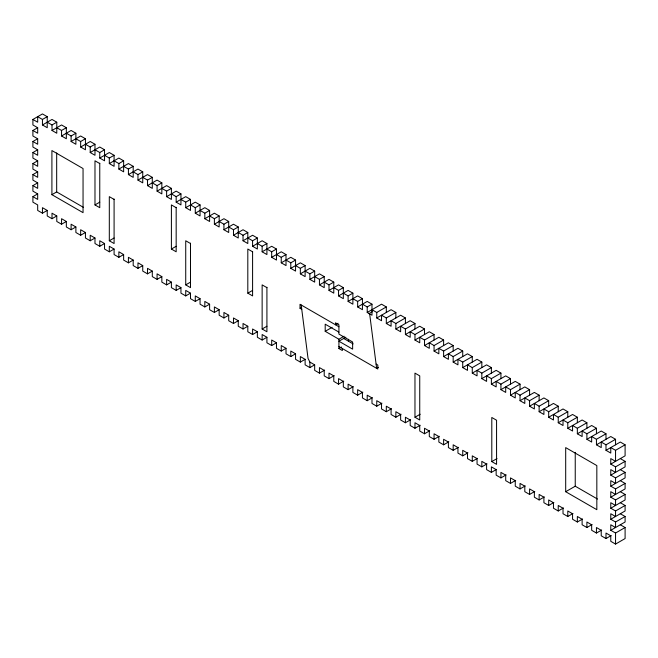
<?xml version="1.0" encoding="UTF-8"?>
<svg xmlns="http://www.w3.org/2000/svg" width="658" height="658" viewBox="0 0 658 658"><rect width="100%" height="100%" fill="white"/><g stroke="black" fill="none" stroke-linecap="round" stroke-linejoin="round"><path stroke-width="0.99" d="M342.349 348.543L342.349 350.525L338.919 348.543L338.919 339.24L344.126 336.23M338.089 323.284L335.49 324.789L335.49 322.807L338.919 324.789L338.919 334.091L352.63 342.012L352.63 349.143L338.919 341.222L345.861 337.209M348.469 341.05L348.469 339.273M42.449 213.192L42.449 207.681L47.228 210.437L42.449 213.192L37.679 210.437L37.679 204.926L32.9 202.162L32.9 196.652L37.679 199.407L37.679 193.896L32.9 191.133L32.9 185.622L37.679 188.377L37.679 182.866L32.9 180.103L32.9 174.592L37.679 177.347L37.679 171.837L32.9 169.081L32.9 163.562L37.679 166.318L37.679 160.807L32.9 158.052L32.9 152.533L37.679 155.288L37.679 149.777L32.9 147.022L32.9 141.503L37.679 144.258L37.679 138.748L32.9 135.992L32.9 130.473L37.679 133.229L37.679 127.718L32.9 124.962L32.9 119.443L42.449 113.933L47.228 116.688L47.228 127.718L42.449 124.962L42.449 119.443L47.228 116.688M32.9 130.473L37.679 127.718M42.449 124.962L52.007 119.443L56.777 122.199L56.777 133.229L52.007 130.473L52.007 124.962L56.777 122.199M32.9 141.503L37.679 138.748M52.007 130.473L61.556 124.962L66.335 127.718L66.335 138.748L61.556 135.992L61.556 130.473L66.335 127.718M32.9 152.533L37.679 149.777M61.556 135.992L71.105 130.473L75.884 133.229L75.884 144.258L71.105 141.503L71.105 135.992L75.884 133.229M32.9 163.562L37.679 160.807M71.105 141.503L80.654 135.992L85.433 138.748L85.433 149.777L80.654 147.022L80.654 141.503L85.433 138.748M32.9 174.592L37.679 171.837M80.654 147.022L90.212 141.503L94.982 144.258L94.982 155.288L90.212 152.533L90.212 147.022L94.982 144.258M32.9 185.622L37.679 182.866M90.212 152.533L99.761 147.022L104.54 149.777L104.54 160.807L99.761 158.052L99.761 152.533L104.54 149.777M32.9 196.652L37.679 193.896M99.761 158.052L109.31 152.533L114.089 155.288L114.089 166.318L109.31 163.562L109.31 158.052L114.089 155.288M51.908 194.678L83.048 212.657L83.048 168.538L51.908 150.559L51.908 194.678L56.678 191.922L83.377 207.328M109.31 163.562L118.868 158.052L123.638 160.807L123.638 171.837L118.868 169.073L118.868 163.562L123.638 160.807M118.868 169.073L128.417 163.562L133.196 166.318L133.196 177.347L128.417 174.592L128.417 169.073L133.196 166.318M52.007 218.711L56.777 215.956L52.007 213.192L52.007 218.711L47.228 215.956L47.228 210.437M128.417 174.592L137.966 169.073L142.745 171.837L142.745 182.866L137.966 180.103L137.966 174.592L142.745 171.837M61.556 224.222L66.335 221.466L61.556 218.711L61.556 224.222L56.777 221.466L56.777 215.956M99.761 163.562L94.982 160.807L94.982 204.926L99.761 202.162M137.966 180.103L147.515 174.592L152.294 177.347L152.294 188.377L147.515 185.622L147.515 180.103L152.294 177.347M71.105 229.741L75.884 226.977L71.105 224.222L71.105 229.741L66.335 226.977L66.335 221.466M147.515 185.622L157.073 180.103L161.843 182.866L161.843 193.896L157.073 191.133L157.073 185.622L161.843 182.866M80.654 235.251L85.433 232.496L80.654 229.741L80.654 235.251L75.884 232.496L75.884 226.977M157.073 191.133L166.622 185.622L171.401 188.377L171.401 199.407L166.622 196.652L166.622 191.133L171.401 188.377M90.212 240.77L94.982 238.007L90.212 235.251L90.212 240.77L85.433 238.007L85.433 232.496M166.622 196.652L176.171 191.133L180.95 193.896L180.95 204.918L176.171 202.162L176.171 196.652L180.95 193.896M99.761 246.281L104.54 243.526L99.761 240.77L99.761 246.281L94.982 243.526L94.982 238.007M114.089 199.407L109.31 196.652L109.31 240.77L114.089 238.007M176.171 202.162L185.729 196.652L190.499 199.407L190.499 210.437L185.729 207.681L185.729 202.162L190.499 199.407M109.31 251.8L114.089 249.037L109.31 246.281L109.31 251.8L104.54 249.037L104.54 243.526M185.729 207.681L195.278 202.162L200.057 204.918L200.057 215.947L195.278 213.192L195.278 207.681L200.057 204.918M118.868 257.311L123.638 254.556L118.868 251.8L118.868 257.311L114.089 254.556L114.089 249.037M195.278 213.192L204.827 207.681L209.606 210.437L209.606 221.466L204.827 218.711L204.827 213.192L209.606 210.437M128.417 262.83L133.196 260.066L128.417 257.311L128.417 262.83L123.638 260.066L123.638 254.556M204.827 218.711L214.385 213.192L219.155 215.947L219.155 226.977L214.385 224.222L214.385 218.711L219.155 215.947M137.966 268.341L142.745 265.585L137.966 262.822L137.966 268.341L133.196 265.585L133.196 260.066M176.171 207.681L171.401 204.918L171.401 249.037L176.171 246.281M214.385 224.222L223.934 218.711L228.704 221.466L228.704 232.496L223.934 229.741L223.934 224.222L228.704 221.466M147.515 273.851L152.294 271.096L147.515 268.341L147.515 273.851L142.745 271.096L142.745 265.585M223.934 229.741L233.483 224.222L238.262 226.977L238.262 238.007L233.483 235.251L233.483 229.741L238.262 226.977M233.483 235.251L243.032 229.741L247.811 232.496L247.811 243.526L243.032 240.762L243.032 235.251L247.811 232.496M157.073 279.37L161.843 276.615L157.073 273.851L157.073 279.37L152.294 276.615L152.294 271.096M166.622 284.881L171.401 282.126L166.622 279.37L166.622 284.881L161.843 282.126L161.843 276.615M243.032 240.762L252.59 235.251L257.36 238.007L257.36 249.037L252.59 246.281L252.59 240.762L257.36 238.007M176.171 290.4L180.95 287.645L176.171 284.881L176.171 290.4L171.401 287.645L171.401 282.126M190.499 243.526L185.729 240.77L185.729 284.881L190.499 282.126M252.59 246.281L262.139 240.762L266.918 243.526L266.918 254.556L262.139 251.792L262.139 246.281L266.918 243.526M185.729 295.911L190.499 293.155L185.729 290.4L185.729 295.911L180.95 293.155L180.95 287.645M262.139 251.792L271.688 246.281L276.467 249.037L276.467 260.066L271.688 257.311L271.688 251.792L276.467 249.037M195.278 301.43L200.057 298.674L195.278 295.911L195.278 301.43L190.499 298.674L190.499 293.155M271.688 257.311L281.246 251.792L286.016 254.556L286.016 265.585L281.246 262.822L281.246 257.311L286.016 254.556M204.827 306.941L209.606 304.185L204.827 301.43L204.827 306.941L200.057 304.185L200.057 298.674M281.246 262.822L290.795 257.311L295.565 260.066L295.565 271.096L290.795 268.341L290.795 262.822L295.565 260.066M214.385 312.46L219.155 309.696L214.385 306.941L214.385 312.46L209.606 309.696L209.606 304.185M252.59 251.792L247.811 249.037L247.811 293.155L252.59 290.4M290.795 268.341L300.344 262.822L305.123 265.585L305.123 276.615L300.344 273.851L300.344 268.341L305.123 265.585M223.934 317.97L228.704 315.215L223.934 312.46L223.934 317.97L219.155 315.215L219.155 309.696M300.344 273.851L309.893 268.341L314.672 271.096L314.672 282.126L309.893 279.37L309.893 273.851L314.672 271.096M233.483 323.489L238.262 320.726L233.483 317.97L233.483 323.489L228.704 320.726L228.704 315.215M309.893 279.37L319.451 273.851L324.221 276.615L324.221 287.636L319.451 284.881L319.451 279.37L324.221 276.615M243.032 329L247.811 326.245L243.032 323.489L243.032 329L238.262 326.245L238.262 320.726M319.451 284.881L329 279.37L333.779 282.126L333.779 293.155L329 290.4L329 284.881L333.779 282.126M252.59 334.519L257.36 331.755L252.59 329L252.59 334.519L247.811 331.755L247.811 326.245M266.918 287.636L262.139 284.881L262.139 329L266.918 326.245M329 290.4L338.549 284.881L343.328 287.636L343.328 298.666L338.549 295.911L338.549 290.4L343.328 287.636M338.919 326.763L300.023 304.309L300.023 308.273L301.619 307.352M262.139 340.03L266.918 337.274L262.139 334.519L262.139 340.03L257.36 337.274L257.36 331.755M338.549 295.911L348.107 290.4L352.877 293.155L352.877 304.185L348.107 301.43L348.107 295.911L352.877 293.155M271.688 345.54L276.467 342.785L271.688 340.03L271.688 345.54L266.918 342.785L266.918 337.274M348.107 301.43L357.656 295.911L362.435 298.666L362.435 309.696L357.656 306.941L357.656 301.43L362.435 298.666M281.246 351.059L286.016 348.304L281.246 345.54L281.246 351.059L276.467 348.304L276.467 342.785M357.656 306.941L367.205 301.43L371.984 304.185L371.984 315.215L367.205 312.46L367.205 306.941L371.984 304.185M338.919 332.109L325.2 324.188L325.2 331.319L332.142 327.306M290.795 356.57L295.565 353.815L290.795 351.059L290.795 356.57L286.016 353.815L286.016 348.304M367.205 312.46L381.533 304.185L386.312 306.941L386.312 312.46M372.288 311.711L369.105 313.553L369.78 314.886L376.639 368.348L378.375 367.345M371.984 309.696L376.754 312.46L386.312 306.941M300.344 362.089L305.123 359.334L300.344 356.57L300.344 362.089L295.565 359.334L295.565 353.815M376.754 312.46L376.754 317.97L391.082 309.696L395.861 312.46L395.861 317.97M376.754 317.97L381.533 320.726L381.533 315.215L386.312 317.97L395.861 312.46M338.919 348.543L341.518 347.046M305.123 359.334L305.123 364.845L309.893 367.6L314.672 364.845L309.893 362.089L308.051 358.446L301.191 304.983M386.312 317.97L386.312 323.481L400.64 315.215L405.41 317.97L405.41 323.481M386.312 323.481L391.082 326.245L391.082 320.726L395.861 323.481L405.41 317.97M314.672 364.845L314.672 370.364L319.451 373.119L324.657 370.109M395.861 323.481L395.861 329L410.189 320.726L414.968 323.481L414.968 329M395.861 329L400.64 331.755L400.64 326.245L405.41 329L414.968 323.481M319.451 373.119L319.451 367.6L324.221 370.364L324.221 375.874L329 378.63L334.206 375.628M405.41 329L405.41 334.511L419.738 326.245L424.517 329L424.517 334.511M405.41 334.511L410.189 337.274L410.189 331.755L414.968 334.511L424.517 329M329 378.63L329 373.119L333.779 375.874L333.779 381.385L338.549 384.149L343.764 381.138M414.968 334.511L414.968 340.03L429.296 331.755L434.066 334.511L434.066 340.03M414.968 340.03L419.738 342.785L419.738 337.274L424.517 340.03L434.066 334.511M338.549 384.149L338.549 378.63L343.328 381.385L343.328 386.904L348.107 389.659L353.313 386.649M424.517 340.03L424.517 345.54L438.845 337.274L443.615 340.03L443.615 345.54M424.517 345.54L429.296 348.304L429.296 342.785L434.066 345.54L443.615 340.03M348.107 389.659L348.107 384.149L352.877 386.904L352.877 392.415L357.656 395.178L362.862 392.168M434.066 345.54L434.066 351.059L448.394 342.785L453.173 345.54L453.173 351.059M434.066 351.059L438.845 353.815L438.845 348.304L443.615 351.059L453.173 345.54M357.656 395.178L357.656 389.659L362.435 392.415L362.435 397.934L367.205 400.689L372.42 397.679M443.615 351.059L443.615 356.57L457.943 348.304L462.722 351.059L462.722 356.57M443.615 356.57L448.394 359.326L448.394 353.815L453.173 356.57L462.722 351.059M367.205 400.689L367.205 395.178L371.984 397.934L371.984 403.444L376.754 406.208L381.969 403.198M453.173 356.57L453.173 362.089L467.501 353.815L472.271 356.57L472.271 362.089M453.173 362.089L457.943 364.845L457.943 359.326L462.722 362.089L472.271 356.57M376.754 406.208L376.754 400.689L381.533 403.444L381.533 408.963L386.312 411.719L391.518 408.708M462.722 362.089L462.722 367.6L477.05 359.326L481.829 362.089L481.829 367.6M462.722 367.6L467.501 370.355L467.501 364.845L472.271 367.6L481.829 362.089M386.312 411.719L386.312 406.208L391.082 408.963L391.082 414.474L395.861 417.238L401.067 414.227M472.271 367.6L472.271 373.119L486.599 364.845L491.378 367.6L491.378 373.119M472.271 373.119L477.05 375.874L477.05 370.355L481.829 373.119L491.378 367.6M395.861 417.238L395.861 411.719L400.64 414.474L400.64 419.993L405.41 422.749L410.625 419.738M414.968 417.238L419.738 419.993L419.738 375.874L414.968 373.119L414.968 417.238L420.174 414.227M481.829 373.119L481.829 378.63L496.157 370.355L500.927 373.119L500.927 378.63M481.829 378.63L486.599 381.385L486.599 375.874L491.378 378.63L500.927 373.119M405.41 422.749L405.41 417.238L410.189 419.993L410.189 425.504L414.968 428.259L420.174 425.257M491.378 378.63L491.378 384.149L505.706 375.874L510.485 378.63L510.485 384.149M491.378 384.149L496.157 386.904L496.157 381.385L500.927 384.149L510.485 378.63M414.968 428.259L414.968 422.749L419.738 425.504L419.738 431.023L424.517 433.778L429.723 430.768M500.927 384.149L500.927 389.659L515.255 381.385L520.034 384.149L520.034 389.659M500.927 389.659L505.706 392.415L505.706 386.904L510.485 389.659L520.034 384.149M424.517 433.778L424.517 428.259L429.296 431.023L429.296 436.534L434.066 439.289L439.281 436.287M510.485 389.659L510.485 395.178L524.804 386.904L529.583 389.659L529.583 395.178M510.485 395.178L515.255 397.934L515.255 392.415L520.034 395.17L529.583 389.659M434.066 439.289L434.066 433.778L438.845 436.534L438.845 442.053L443.615 444.808L448.83 441.798M520.034 395.17L520.034 400.689L534.362 392.415L539.132 395.17L539.132 400.689M520.034 400.689L524.804 403.444L524.804 397.934L529.583 400.689L539.132 395.17M443.615 444.808L443.615 439.289L448.394 442.053L448.394 447.563L453.173 450.319L458.379 447.317M529.583 400.689L529.583 406.2L543.911 397.934L548.69 400.689L548.69 406.2M529.583 406.2L534.362 408.963L534.362 403.444L539.132 406.2L548.69 400.689M453.173 450.319L453.173 444.808L457.943 447.563L457.943 453.082L462.722 455.838L467.928 452.827M539.132 406.2L539.132 411.719L553.46 403.444L558.239 406.2L558.239 411.719M539.132 411.719L543.911 414.474L543.911 408.963L548.69 411.719L558.239 406.2M462.722 455.838L462.722 450.319L467.501 453.082L467.501 458.593L472.271 461.348L477.486 458.346M548.69 411.719L548.69 417.23L563.018 408.963L567.788 411.719L567.788 417.23M548.69 417.23L553.46 419.993L553.46 414.474L558.239 417.23L567.788 411.719M472.271 461.348L472.271 455.838L477.05 458.593L477.05 464.104L481.829 466.867L487.035 463.857M558.239 417.23L558.239 422.749L572.567 414.474L577.346 417.23L577.346 422.749M491.797 461.595L496.568 464.351L496.568 420.232L491.797 417.476L491.797 461.595L497.004 458.585M558.239 422.749L563.018 425.504L563.018 419.993L567.788 422.749L577.346 417.23M481.829 466.867L481.829 461.348L486.599 464.104L486.599 469.623L491.378 472.378L496.584 469.368M567.788 422.749L567.788 428.259L582.116 419.993L586.895 422.749L586.895 428.259M567.788 428.259L572.567 431.023L572.567 425.504L577.346 428.259L586.895 422.749M491.378 472.378L491.378 466.867L496.157 469.623L496.157 475.134L500.927 477.897L506.142 474.887M577.346 428.259L577.346 433.778L591.665 425.504L596.444 428.259L596.444 433.778M577.346 433.778L582.116 436.534L582.116 431.023L586.895 433.778L596.444 428.259M500.927 477.897L500.927 472.378L505.706 475.134L505.706 480.653L510.485 483.408L515.691 480.398M586.895 433.778L586.895 439.289L601.223 431.023L605.993 433.778L605.993 439.289M586.895 439.289L591.665 442.044L591.665 436.534L596.444 439.289L605.993 433.778M510.485 483.408L510.485 477.897L515.255 480.653L515.255 486.163L520.034 488.927L525.24 485.917M596.444 439.289L596.444 444.808L610.772 436.534L615.551 439.289L615.551 444.808M596.444 444.808L601.223 447.563L601.223 442.044L605.993 444.808L615.551 439.289M520.034 488.927L520.034 483.408L524.804 486.163L524.804 491.682L529.583 494.438L534.798 491.427M605.993 450.319L620.321 442.044L625.1 444.808L625.1 455.838L610.772 464.104L610.772 458.593L615.551 461.348L615.551 450.319L610.772 447.563L610.772 453.074L605.993 450.319L605.993 444.808M615.551 450.319L625.1 444.808M529.583 494.438L529.583 488.927L534.362 491.682L534.362 497.193L539.132 499.948L544.347 496.946M565.691 491.715L596.831 509.695L596.831 465.576L565.691 447.605L565.691 491.715L575.24 486.204L597.489 499.044M539.132 499.948L539.132 494.438L543.911 497.193L543.911 502.712L548.69 505.467L553.896 502.457M615.551 466.867L625.1 461.348L625.1 466.867L610.772 475.134L610.772 469.623L615.551 472.378L615.551 466.867L610.772 464.104M548.69 505.467L548.69 499.948L553.46 502.712L553.46 508.223L558.239 510.978L563.445 507.976M615.551 477.897L625.1 472.378L625.1 477.897L610.772 486.163L610.772 480.653L615.551 483.408L615.551 477.897L610.772 475.134M558.239 510.978L558.239 505.467L563.018 508.223L563.018 513.742L567.788 516.497L573.003 513.487M615.551 488.919L625.1 483.408L625.1 488.919L610.772 497.193L610.772 491.682L615.551 494.438L615.551 488.919L610.772 486.163M567.788 516.497L567.788 510.978L572.567 513.742L572.567 519.252L577.346 522.008L582.552 519.006M615.551 499.948L625.1 494.438L625.1 499.948L610.772 508.223L610.772 502.712L615.551 505.467L615.551 499.948L610.772 497.193M577.346 522.008L577.346 516.497L582.116 519.252L582.116 524.771L586.895 527.527L592.101 524.516M615.551 510.978L625.1 505.467L625.1 510.978L610.772 519.252L610.772 513.742L615.551 516.497L615.551 510.978L610.772 508.223M586.895 527.527L586.895 522.008L591.665 524.771L591.665 530.282L596.444 533.038L601.659 530.035M615.551 522.008L625.1 516.497L625.1 522.008L610.772 530.282L610.772 524.771L615.551 527.527L615.551 522.008L610.772 519.252M596.444 533.038L596.444 527.527L601.223 530.282L601.223 535.801L605.993 538.557L611.208 535.546M610.772 530.282L615.551 533.038L625.1 527.527L625.1 538.557L615.551 544.067L610.772 541.312L610.772 535.801L605.993 533.038L605.993 538.557M42.449 119.443L37.679 116.688L37.679 122.199L32.9 119.443M47.228 122.199L52.007 124.962M56.777 127.718L61.556 130.473M66.335 133.229L71.105 135.992M75.884 138.748L80.654 141.503M85.433 144.258L90.212 147.022M94.982 149.777L99.761 152.533M104.54 155.288L109.31 158.052M114.089 160.807L118.868 163.562M123.638 166.318L128.417 169.073M133.196 171.837L137.966 174.592M142.745 177.347L147.515 180.103M152.294 182.866L157.073 185.622M161.843 188.377L166.622 191.133M171.401 193.896L176.171 196.652M180.95 199.407L185.729 202.162M190.499 204.918L195.278 207.681M200.057 210.437L204.827 213.192M209.606 215.947L214.385 218.711M219.155 221.466L223.934 224.222M228.704 226.977L233.483 229.741M238.262 232.496L243.032 235.251M247.811 238.007L252.59 240.762M257.36 243.526L262.139 246.281M266.918 249.037L271.688 251.792M276.467 254.556L281.246 257.311M286.016 260.066L290.795 262.822M295.565 265.585L300.344 268.341M305.123 271.096L309.893 273.851M314.672 276.615L319.451 279.37M324.221 282.126L329 284.881M333.779 287.636L338.549 290.4M343.328 293.155L348.107 295.911M352.877 298.666L357.656 301.43M362.435 304.185L367.205 306.941M620.321 458.593L625.1 461.348M620.321 469.623L625.1 472.378M620.321 480.653L625.1 483.408M620.321 491.682L625.1 494.438M300.023 308.273L301.742 309.26M343.69 338.459L353.124 343.904M325.2 331.319L338.919 339.24M620.321 502.712L625.1 505.467M376.096 364.071L377.807 365.058L377.807 369.023L338.919 346.569M94.982 204.926L99.761 207.681L99.761 163.176M171.401 249.037L176.171 251.8L176.171 207.295M247.811 293.155L252.59 295.911L252.59 251.414M620.321 513.742L625.1 516.497M620.321 524.771L625.1 527.527M109.31 240.77L114.089 243.526L114.089 199.02M185.729 284.881L190.499 287.645L190.499 243.139M262.139 329L266.918 331.755L266.918 287.258M615.551 533.038L615.551 544.067M575.24 452.35L575.24 486.204M309.893 362.089L309.893 367.6M56.678 152.927L56.678 191.922"/></g></svg>
